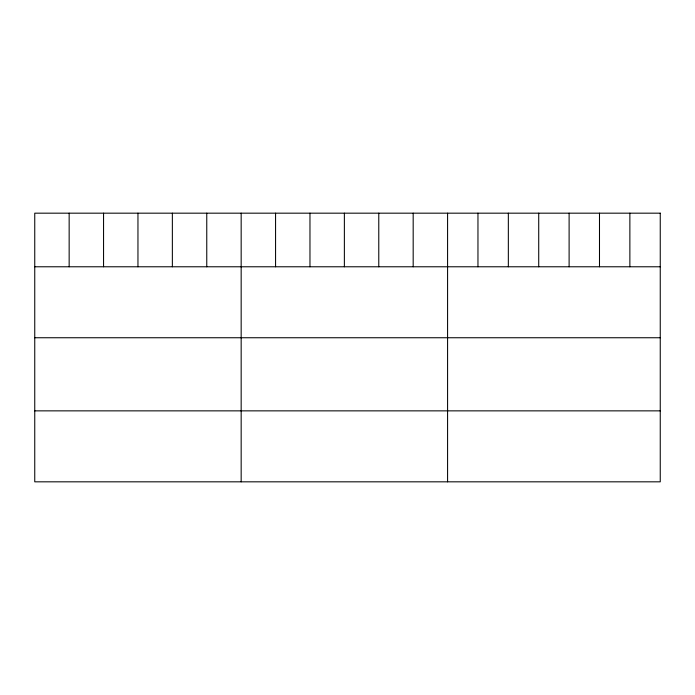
<?xml version="1.0" encoding="UTF-8"?>
<svg xmlns="http://www.w3.org/2000/svg" width="695" height="695" viewBox="0 0 695 695"><rect width="100%" height="100%" fill="white"/><g stroke="black" fill="none" stroke-linecap="round" stroke-linejoin="round"><path stroke-width="1.04" d="M34.75 266.776L660.25 266.776M34.75 337.744L660.25 337.744M34.75 410.858L660.25 410.858M629.87 213.174L629.87 266.776M599.49 213.174L599.49 266.776M569.109 213.174L569.109 266.776M538.721 213.174L538.721 266.776M508.34 213.174L508.34 266.776M477.96 213.174L477.96 266.776M447.58 213.174L447.58 481.826M413.178 213.174L413.178 266.776M378.775 213.174L378.775 266.776M344.373 213.174L344.373 266.776M309.97 213.174L309.97 266.776M275.567 213.174L275.567 266.776M241.165 213.174L241.165 481.826M206.763 213.174L206.763 266.776M172.36 213.174L172.36 266.776M137.958 213.174L137.958 266.776M103.555 213.174L103.555 266.776M69.153 213.174L69.153 266.776M660.25 213.174L34.75 213.174L34.75 481.826L660.25 481.826L660.25 213.174"/></g></svg>
